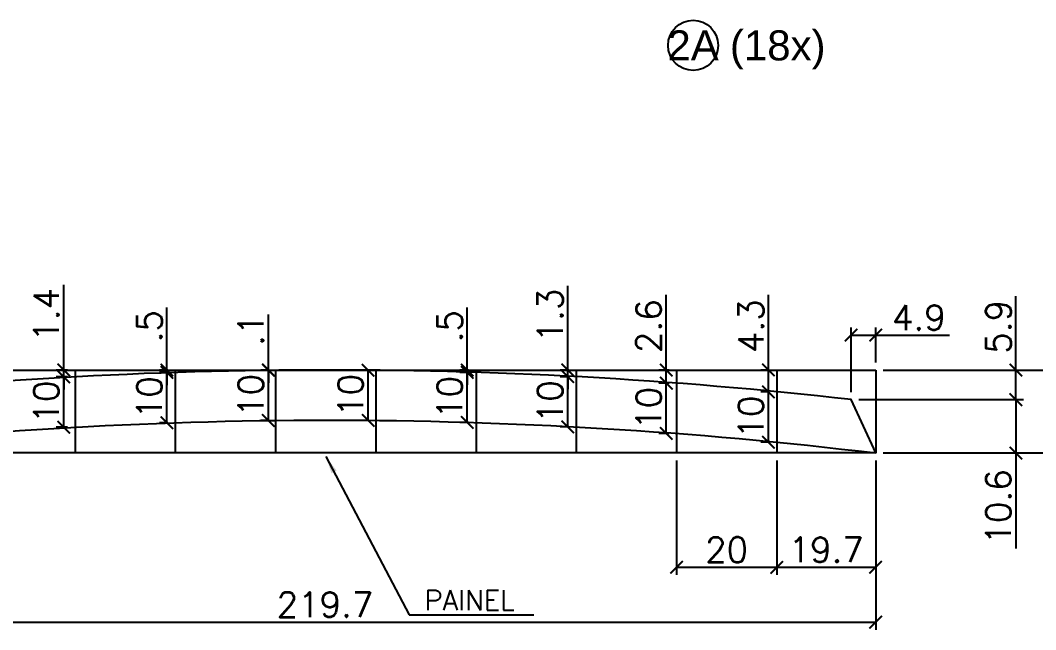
# Model space of a CAD drawing. Extents: x 3309 to 9563, y -2522 to 14608.
# Drawn here: x 4092.7 to 4497.9, y 7204.5 to 7447.6 of the extents above; entities that cross this region are included whole.
import ezdxf
from ezdxf.enums import TextEntityAlignment as Align

# ---------------------------------------------------------------- set-up
doc = ezdxf.new("R2010")
doc.units = 0
doc.header["$PDMODE"] = 35
doc.header["$PDSIZE"] = -10
doc.layers.add('COTA', color=241, linetype='Continuous')
doc.layers.add('Romaneio', color=10, linetype='Continuous')
doc.styles.add('ARIAL', font='arial.ttf')
doc.styles.add('COTA TECNICA', font='techl___.ttf', dxfattribs={"height": 10})
doc.styles.add('Romans', font='romans.shx')
doc.dimstyles.new('Cota Seção (2x)', dxfattribs={"dimtxt": 10, "dimasz": 5, "dimexe": 3, "dimexo": 3, "dimgap": 2, "dimtad": 3, "dimdec": 1, "dimlfac": 0.5, "dimzin": 12, "dimdsep": 46, "dimtxsty": 'Romans', "dimblk": 'ARCHTICK', "dimcen": 0, "dimclrd": 4, "dimclre": 4, "dimclrt": 1, "dimadec": 1, "dimazin": 3, "dimtfac": 1, "dimtdec": 1, "dimtmove": 0, "dimatfit": 3, "dimldrblk": 'OBLIQUE', "dimfxl": 1, "dimtolj": 1, "dimtzin": 12, "dimarcsym": 0})
doc.dimstyles.new('PAINEL', dxfattribs={"dimtxt": 10, "dimasz": 3, "dimexe": 3, "dimexo": 3, "dimgap": 3, "dimtad": 1, "dimdec": 1, "dimzin": 12, "dimdsep": 46, "dimtxsty": 'COTA TECNICA', "dimblk1": 'OBLIQUE', "dimblk2": 'OBLIQUE', "dimsah": 1, "dimcen": 0.9, "dimclrd": 4, "dimclre": 4, "dimclrt": 240, "dimadec": 1, "dimazin": 3, "dimtfac": 1, "dimtdec": 1, "dimtmove": 0, "dimatfit": 3, "dimfxl": 1, "dimtolj": 1, "dimtzin": 12, "dimarcsym": 0})

# ---------------------------------------------------------------- blocks, each defined once
blk = doc.blocks.new('_ArchTick')
at = {"color": 0, "linetype": 'ByBlock', "const_width": 0.15}
blk.add_lwpolyline([(-0.5, -0.5), (0.5, 0.5)], dxfattribs=at)
blk = doc.blocks.new('*D2909')
at = {"layer": 'COTA', "color": 4, "lineweight": -2, "transparency": 16777216}
for p, q in [((3994.55, 7272), (3994.55, 7204.52)), ((4434.02, 7272), (4434.02, 7204.52)), ((3994.55, 7207.52), (4434.02, 7207.52))]:
    blk.add_line(p, q, dxfattribs=at)
at = {"layer": 'Defpoints', "color": 0, "transparency": 16777216}
for p in [(3994.55, 7275), (4434.02, 7275), (4434.02, 7207.52)]:
    blk.add_point(p, dxfattribs=at)
at = {"layer": 'COTA', "color": 4, "lineweight": -2, "transparency": 16777216, "xscale": 5, "yscale": 5, "zscale": 5, "rotation": 180}
blk.add_blockref('_ArchTick', (3994.55, 7207.52), dxfattribs=at)
at = {"layer": 'COTA', "color": 4, "lineweight": -2, "transparency": 16777216, "xscale": 5, "yscale": 5, "zscale": 5}
blk.add_blockref('_ArchTick', (4434.02, 7207.52), dxfattribs=at)
at = {"layer": 'COTA', "color": 1, "transparency": 16777216, "insert": (4214.28, 7214.52), "char_height": 10, "attachment_point": 5, "style": 'Romans'}
blk.add_mtext('\\A1;219.7', dxfattribs=at)
blk = doc.blocks.new('_Oblique')
at = {"color": 0, "linetype": 'ByBlock', "lineweight": -2}
blk.add_line((-0.5, -0.5), (0.5, 0.5), dxfattribs=at)
blk = doc.blocks.new('*D2915')
at = {"layer": 'COTA', "color": 4, "lineweight": -2, "transparency": 16777216}
for p, q in [((4354.55, 7272), (4354.55, 7226.4)), ((4394.55, 7272), (4394.55, 7226.4)), ((4354.55, 7229.4), (4394.55, 7229.4))]:
    blk.add_line(p, q, dxfattribs=at)
at = {"layer": 'Defpoints', "color": 0, "transparency": 16777216}
for p in [(4354.55, 7275), (4394.55, 7275), (4394.55, 7229.4)]:
    blk.add_point(p, dxfattribs=at)
at = {"layer": 'COTA', "color": 4, "lineweight": -2, "transparency": 16777216, "xscale": 5, "yscale": 5, "zscale": 5, "rotation": 180}
blk.add_blockref('_ArchTick', (4354.55, 7229.4), dxfattribs=at)
at = {"layer": 'COTA', "color": 4, "lineweight": -2, "transparency": 16777216, "xscale": 5, "yscale": 5, "zscale": 5}
blk.add_blockref('_ArchTick', (4394.55, 7229.4), dxfattribs=at)
at = {"layer": 'COTA', "color": 1, "transparency": 16777216, "insert": (4374.55, 7236.4), "char_height": 10, "attachment_point": 5, "style": 'Romans'}
blk.add_mtext('\\A1;20', dxfattribs=at)
blk = doc.blocks.new('*D2916')
at = {"layer": 'COTA', "color": 4, "lineweight": -2, "transparency": 16777216}
for p, q in [((4394.55, 7272), (4394.55, 7226.4)), ((4434.02, 7272), (4434.02, 7226.4)), ((4394.55, 7229.4), (4434.02, 7229.4))]:
    blk.add_line(p, q, dxfattribs=at)
at = {"layer": 'Defpoints', "color": 0, "transparency": 16777216}
for p in [(4394.55, 7275), (4434.02, 7275), (4434.02, 7229.4)]:
    blk.add_point(p, dxfattribs=at)
at = {"layer": 'COTA', "color": 4, "lineweight": -2, "transparency": 16777216, "xscale": 5, "yscale": 5, "zscale": 5, "rotation": 180}
blk.add_blockref('_ArchTick', (4394.55, 7229.4), dxfattribs=at)
at = {"layer": 'COTA', "color": 4, "lineweight": -2, "transparency": 16777216, "xscale": 5, "yscale": 5, "zscale": 5}
blk.add_blockref('_ArchTick', (4434.02, 7229.4), dxfattribs=at)
at = {"layer": 'COTA', "color": 1, "transparency": 16777216, "insert": (4414.28, 7236.4), "char_height": 10, "attachment_point": 5, "style": 'Romans'}
blk.add_mtext('\\A1;19.7', dxfattribs=at)
blk = doc.blocks.new('*D2917')
at = {"layer": 'COTA', "color": 4, "lineweight": -2, "transparency": 16777216}
for p, q in [((4424.24, 7299.28), (4424.24, 7325.03)), ((4424.24, 7322.03), (4434.02, 7322.03)), ((4434.02, 7311.09), (4434.02, 7325.03)), ((4434.02, 7322.03), (4463.5, 7322.03))]:
    blk.add_line(p, q, dxfattribs=at)
at = {"layer": 'Defpoints', "color": 0, "transparency": 16777216}
for p in [(4434.02, 7322.03), (4434.02, 7308.09), (4424.24, 7296.28)]:
    blk.add_point(p, dxfattribs=at)
at = {"layer": 'COTA', "color": 4, "lineweight": -2, "transparency": 16777216, "xscale": 5, "yscale": 5, "zscale": 5, "rotation": 180}
blk.add_blockref('_ArchTick', (4424.24, 7322.03), dxfattribs=at)
at = {"layer": 'COTA', "color": 4, "lineweight": -2, "transparency": 16777216, "xscale": 5, "yscale": 5, "zscale": 5}
blk.add_blockref('_ArchTick', (4434.02, 7322.03), dxfattribs=at)
at = {"layer": 'COTA', "color": 1, "transparency": 16777216, "insert": (4451.26, 7329.03), "char_height": 10, "attachment_point": 5, "style": 'Romans'}
blk.add_mtext('\\A1;4.9', dxfattribs=at)
blk = doc.blocks.new('*D2918')
at = {"layer": 'COTA', "color": 4, "lineweight": -2, "transparency": 16777216}
for p, q in [((4427.24, 7296.28), (4492.97, 7296.28)), ((4489.97, 7296.28), (4489.97, 7275)), ((4437.02, 7275), (4492.97, 7275)), ((4489.97, 7275), (4489.97, 7236.95))]:
    blk.add_line(p, q, dxfattribs=at)
at = {"layer": 'Defpoints', "color": 0, "transparency": 16777216}
for p in [(4424.24, 7296.28), (4434.02, 7275), (4489.97, 7275)]:
    blk.add_point(p, dxfattribs=at)
at = {"layer": 'COTA', "color": 4, "lineweight": -2, "transparency": 16777216, "xscale": 5, "yscale": 5, "zscale": 5}
for p, rotation in [((4489.97, 7296.28), 90), ((4489.97, 7275), 270)]:
    blk.add_blockref('_ArchTick', p, dxfattribs=dict(at, rotation=rotation))
at = {"layer": 'COTA', "color": 1, "transparency": 16777216, "insert": (4482.97, 7253.47), "char_height": 10, "attachment_point": 5, "rotation": 90, "style": 'Romans'}
blk.add_mtext('\\A1;10.6', dxfattribs=at)
blk = doc.blocks.new('*D2919')
at = {"layer": 'COTA', "color": 4, "lineweight": -2, "transparency": 16777216}
for p, q in [((4489.97, 7308.09), (4489.97, 7337.57)), ((4437.02, 7308.09), (4492.97, 7308.09)), ((4489.97, 7296.28), (4489.97, 7308.09)), ((4427.24, 7296.28), (4492.97, 7296.28))]:
    blk.add_line(p, q, dxfattribs=at)
at = {"layer": 'Defpoints', "color": 0, "transparency": 16777216}
for p in [(4434.02, 7308.09), (4489.97, 7308.09), (4424.24, 7296.28)]:
    blk.add_point(p, dxfattribs=at)
at = {"layer": 'COTA', "color": 4, "lineweight": -2, "transparency": 16777216, "xscale": 5, "yscale": 5, "zscale": 5}
for p, rotation in [((4489.97, 7308.09), 90), ((4489.97, 7296.28), 270)]:
    blk.add_blockref('_ArchTick', p, dxfattribs=dict(at, rotation=rotation))
at = {"layer": 'COTA', "color": 1, "transparency": 16777216, "insert": (4482.97, 7325.33), "char_height": 10, "attachment_point": 5, "rotation": 90, "style": 'Romans'}
blk.add_mtext('\\A1;5.9', dxfattribs=at)
blk = doc.blocks.new('*D2920')
at = {"layer": 'COTA', "color": 4, "lineweight": -2, "transparency": 16777216}
for p, q in [((4437.02, 7308.09), (4524.25, 7308.09)), ((4521.25, 7308.09), (4521.25, 7275)), ((4437.02, 7275), (4524.25, 7275))]:
    blk.add_line(p, q, dxfattribs=at)
at = {"layer": 'Defpoints', "color": 0, "transparency": 16777216}
for p in [(4434.02, 7308.09), (4434.02, 7275), (4521.25, 7275)]:
    blk.add_point(p, dxfattribs=at)
at = {"layer": 'COTA', "color": 4, "lineweight": -2, "transparency": 16777216, "xscale": 5, "yscale": 5, "zscale": 5}
for p, rotation in [((4521.25, 7308.09), 90), ((4521.25, 7275), 270)]:
    blk.add_blockref('_ArchTick', p, dxfattribs=dict(at, rotation=rotation))
at = {"layer": 'COTA', "color": 1, "transparency": 16777216, "insert": (4514.25, 7291.54), "char_height": 10, "attachment_point": 5, "rotation": 90, "style": 'Romans'}
blk.add_mtext('\\A1;16.5', dxfattribs=at)
blk = doc.blocks.new('*D2925')
at = {"layer": 'COTA', "color": 4, "lineweight": -2, "transparency": 16777216}
for p, q in [((4111.55, 7305.34), (4107.04, 7305.34)), ((4110.04, 7285.31), (4110.04, 7305.34)), ((4111.55, 7285.31), (4107.04, 7285.31))]:
    blk.add_line(p, q, dxfattribs=at)
at = {"layer": 'Defpoints', "color": 0, "transparency": 16777216}
for p in [(4110.04, 7305.34), (4114.55, 7305.34), (4114.55, 7285.31)]:
    blk.add_point(p, dxfattribs=at)
at = {"layer": 'COTA', "color": 4, "lineweight": -2, "transparency": 16777216, "xscale": 5, "yscale": 5, "zscale": 5}
for p, rotation in [((4110.04, 7305.34), 90), ((4110.04, 7285.31), 270)]:
    blk.add_blockref('_ArchTick', p, dxfattribs=dict(at, rotation=rotation))
at = {"layer": 'COTA', "color": 1, "transparency": 16777216, "insert": (4103.04, 7295.33), "char_height": 10, "attachment_point": 5, "rotation": 90, "style": 'Romans'}
blk.add_mtext('\\A1;10', dxfattribs=at)
blk = doc.blocks.new('*D2926')
at = {"layer": 'COTA', "color": 4, "lineweight": -2, "transparency": 16777216}
for p, q in [((4110.04, 7308.09), (4110.04, 7342.09)), ((4111.55, 7308.09), (4107.04, 7308.09)), ((4110.04, 7305.34), (4110.04, 7308.09)), ((4111.55, 7305.34), (4107.04, 7305.34)), ((4110.04, 7305.34), (4110.04, 7300.34))]:
    blk.add_line(p, q, dxfattribs=at)
at = {"layer": 'Defpoints', "color": 0, "transparency": 16777216}
for p in [(4110.04, 7308.09), (4114.55, 7308.09), (4114.55, 7305.34)]:
    blk.add_point(p, dxfattribs=at)
at = {"layer": 'COTA', "color": 4, "lineweight": -2, "transparency": 16777216, "xscale": 5, "yscale": 5, "zscale": 5}
for p, rotation in [((4110.04, 7308.09), 270), ((4110.04, 7305.34), 90)]:
    blk.add_blockref('_ArchTick', p, dxfattribs=dict(at, rotation=rotation))
at = {"layer": 'COTA', "color": 1, "transparency": 16777216, "insert": (4103.04, 7330.09), "char_height": 10, "attachment_point": 5, "rotation": 90, "style": 'Romans'}
blk.add_mtext('\\A1;1.4', dxfattribs=at)
blk = doc.blocks.new('*D2927')
at = {"layer": 'COTA', "color": 4, "lineweight": -2, "transparency": 16777216}
for p, q in [((4151.55, 7307.1), (4148.19, 7307.1)), ((4151.19, 7287.08), (4151.19, 7307.1)), ((4151.55, 7287.08), (4148.19, 7287.08))]:
    blk.add_line(p, q, dxfattribs=at)
at = {"layer": 'Defpoints', "color": 0, "transparency": 16777216}
for p in [(4151.19, 7307.1), (4154.55, 7307.1), (4154.55, 7287.08)]:
    blk.add_point(p, dxfattribs=at)
at = {"layer": 'COTA', "color": 4, "lineweight": -2, "transparency": 16777216, "xscale": 5, "yscale": 5, "zscale": 5}
for p, rotation in [((4151.19, 7307.1), 90), ((4151.19, 7287.08), 270)]:
    blk.add_blockref('_ArchTick', p, dxfattribs=dict(at, rotation=rotation))
at = {"layer": 'COTA', "color": 1, "transparency": 16777216, "insert": (4144.19, 7297.09), "char_height": 10, "attachment_point": 5, "rotation": 90, "style": 'Romans'}
blk.add_mtext('\\A1;10', dxfattribs=at)
blk = doc.blocks.new('*D2928')
at = {"layer": 'COTA', "color": 4, "lineweight": -2, "transparency": 16777216}
for p, q in [((4151.19, 7308.09), (4151.19, 7333.04)), ((4151.55, 7308.09), (4148.19, 7308.09)), ((4151.55, 7307.1), (4148.19, 7307.1)), ((4151.19, 7307.1), (4151.19, 7308.09)), ((4151.19, 7307.1), (4151.19, 7302.1))]:
    blk.add_line(p, q, dxfattribs=at)
at = {"layer": 'Defpoints', "color": 0, "transparency": 16777216}
for p in [(4151.19, 7308.09), (4154.55, 7308.09), (4154.55, 7307.1)]:
    blk.add_point(p, dxfattribs=at)
at = {"layer": 'COTA', "color": 4, "lineweight": -2, "transparency": 16777216, "xscale": 5, "yscale": 5, "zscale": 5}
for p, rotation in [((4151.19, 7308.09), 270), ((4151.19, 7307.1), 90)]:
    blk.add_blockref('_ArchTick', p, dxfattribs=dict(at, rotation=rotation))
at = {"layer": 'COTA', "color": 1, "transparency": 16777216, "insert": (4144.19, 7325.57), "char_height": 10, "attachment_point": 5, "rotation": 90, "style": 'Romans'}
blk.add_mtext('\\A1;.5', dxfattribs=at)
blk = doc.blocks.new('*D2929')
at = {"layer": 'COTA', "color": 4, "lineweight": -2, "transparency": 16777216}
for p, q in [((4191.55, 7307.98), (4188.68, 7307.98)), ((4191.68, 7287.98), (4191.68, 7307.98)), ((4191.55, 7287.98), (4188.68, 7287.98))]:
    blk.add_line(p, q, dxfattribs=at)
at = {"layer": 'Defpoints', "color": 0, "transparency": 16777216}
for p in [(4191.68, 7307.98), (4194.55, 7307.98), (4194.55, 7287.98)]:
    blk.add_point(p, dxfattribs=at)
at = {"layer": 'COTA', "color": 4, "lineweight": -2, "transparency": 16777216, "xscale": 5, "yscale": 5, "zscale": 5}
for p, rotation in [((4191.68, 7307.98), 90), ((4191.68, 7287.98), 270)]:
    blk.add_blockref('_ArchTick', p, dxfattribs=dict(at, rotation=rotation))
at = {"layer": 'COTA', "color": 1, "transparency": 16777216, "insert": (4184.68, 7297.98), "char_height": 10, "attachment_point": 5, "rotation": 90, "style": 'Romans'}
blk.add_mtext('\\A1;10', dxfattribs=at)
blk = doc.blocks.new('*D2930')
at = {"layer": 'COTA', "color": 4, "lineweight": -2, "transparency": 16777216}
for p, q in [((4191.68, 7308.09), (4191.68, 7330.18)), ((4191.55, 7308.09), (4188.68, 7308.09)), ((4191.55, 7307.98), (4188.68, 7307.98)), ((4191.68, 7307.98), (4191.68, 7308.09)), ((4191.68, 7307.98), (4191.68, 7302.98))]:
    blk.add_line(p, q, dxfattribs=at)
at = {"layer": 'Defpoints', "color": 0, "transparency": 16777216}
for p in [(4191.68, 7308.09), (4194.55, 7308.09), (4194.55, 7307.98)]:
    blk.add_point(p, dxfattribs=at)
at = {"layer": 'COTA', "color": 4, "lineweight": -2, "transparency": 16777216, "xscale": 5, "yscale": 5, "zscale": 5}
for p, rotation in [((4191.68, 7308.09), 270), ((4191.68, 7307.98), 90)]:
    blk.add_blockref('_ArchTick', p, dxfattribs=dict(at, rotation=rotation))
at = {"layer": 'COTA', "color": 1, "transparency": 16777216, "insert": (4184.68, 7324.14), "char_height": 10, "attachment_point": 5, "rotation": 90, "style": 'Romans'}
blk.add_mtext('\\A1;.1', dxfattribs=at)
blk = doc.blocks.new('*D2931')
at = {"layer": 'COTA', "color": 4, "lineweight": -2, "transparency": 16777216}
for p, q in [((4231.55, 7308), (4228.5, 7308)), ((4231.5, 7288), (4231.5, 7308)), ((4231.55, 7288), (4228.5, 7288))]:
    blk.add_line(p, q, dxfattribs=at)
at = {"layer": 'Defpoints', "color": 0, "transparency": 16777216}
for p in [(4231.5, 7308), (4234.55, 7308), (4234.55, 7288)]:
    blk.add_point(p, dxfattribs=at)
at = {"layer": 'COTA', "color": 4, "lineweight": -2, "transparency": 16777216, "xscale": 5, "yscale": 5, "zscale": 5}
for p, rotation in [((4231.5, 7308), 90), ((4231.5, 7288), 270)]:
    blk.add_blockref('_ArchTick', p, dxfattribs=dict(at, rotation=rotation))
at = {"layer": 'COTA', "color": 1, "transparency": 16777216, "insert": (4224.5, 7298), "char_height": 10, "attachment_point": 5, "rotation": 90, "style": 'Romans'}
blk.add_mtext('\\A1;10', dxfattribs=at)
blk = doc.blocks.new('*D2932')
at = {"layer": 'COTA', "color": 4, "lineweight": -2, "transparency": 16777216}
for p, q in [((4271.55, 7307.16), (4268.03, 7307.16)), ((4271.03, 7287.15), (4271.03, 7307.16)), ((4271.55, 7287.15), (4268.03, 7287.15))]:
    blk.add_line(p, q, dxfattribs=at)
at = {"layer": 'Defpoints', "color": 0, "transparency": 16777216}
for p in [(4271.03, 7307.16), (4274.55, 7307.16), (4274.55, 7287.15)]:
    blk.add_point(p, dxfattribs=at)
at = {"layer": 'COTA', "color": 4, "lineweight": -2, "transparency": 16777216, "xscale": 5, "yscale": 5, "zscale": 5}
for p, rotation in [((4271.03, 7307.16), 90), ((4271.03, 7287.15), 270)]:
    blk.add_blockref('_ArchTick', p, dxfattribs=dict(at, rotation=rotation))
at = {"layer": 'COTA', "color": 1, "transparency": 16777216, "insert": (4264.03, 7297.15), "char_height": 10, "attachment_point": 5, "rotation": 90, "style": 'Romans'}
blk.add_mtext('\\A1;10', dxfattribs=at)
blk = doc.blocks.new('*D2933')
at = {"layer": 'COTA', "color": 4, "lineweight": -2, "transparency": 16777216}
for p, q in [((4271.03, 7308.09), (4271.03, 7333.04)), ((4271.55, 7308.09), (4268.03, 7308.09)), ((4271.55, 7307.16), (4268.03, 7307.16)), ((4271.03, 7307.16), (4271.03, 7308.09)), ((4271.03, 7307.16), (4271.03, 7302.16))]:
    blk.add_line(p, q, dxfattribs=at)
at = {"layer": 'Defpoints', "color": 0, "transparency": 16777216}
for p in [(4271.03, 7308.09), (4274.55, 7308.09), (4274.55, 7307.16)]:
    blk.add_point(p, dxfattribs=at)
at = {"layer": 'COTA', "color": 4, "lineweight": -2, "transparency": 16777216, "xscale": 5, "yscale": 5, "zscale": 5}
for p, rotation in [((4271.03, 7308.09), 270), ((4271.03, 7307.16), 90)]:
    blk.add_blockref('_ArchTick', p, dxfattribs=dict(at, rotation=rotation))
at = {"layer": 'COTA', "color": 1, "transparency": 16777216, "insert": (4264.03, 7325.57), "char_height": 10, "attachment_point": 5, "rotation": 90, "style": 'Romans'}
blk.add_mtext('\\A1;.5', dxfattribs=at)
blk = doc.blocks.new('*D2934')
at = {"layer": 'COTA', "color": 4, "lineweight": -2, "transparency": 16777216}
for p, q in [((4311.55, 7305.44), (4308.13, 7305.44)), ((4311.13, 7285.42), (4311.13, 7305.44)), ((4311.55, 7285.42), (4308.13, 7285.42))]:
    blk.add_line(p, q, dxfattribs=at)
at = {"layer": 'Defpoints', "color": 0, "transparency": 16777216}
for p in [(4311.13, 7305.44), (4314.55, 7305.44), (4314.55, 7285.42)]:
    blk.add_point(p, dxfattribs=at)
at = {"layer": 'COTA', "color": 4, "lineweight": -2, "transparency": 16777216, "xscale": 5, "yscale": 5, "zscale": 5}
for p, rotation in [((4311.13, 7305.44), 90), ((4311.13, 7285.42), 270)]:
    blk.add_blockref('_ArchTick', p, dxfattribs=dict(at, rotation=rotation))
at = {"layer": 'COTA', "color": 1, "transparency": 16777216, "insert": (4304.13, 7295.43), "char_height": 10, "attachment_point": 5, "rotation": 90, "style": 'Romans'}
blk.add_mtext('\\A1;10', dxfattribs=at)
blk = doc.blocks.new('*D2935')
at = {"layer": 'COTA', "color": 4, "lineweight": -2, "transparency": 16777216}
for p, q in [((4311.13, 7308.09), (4311.13, 7341.61)), ((4311.55, 7308.09), (4308.13, 7308.09)), ((4311.13, 7305.44), (4311.13, 7308.09)), ((4311.55, 7305.44), (4308.13, 7305.44)), ((4311.13, 7305.44), (4311.13, 7300.44))]:
    blk.add_line(p, q, dxfattribs=at)
at = {"layer": 'Defpoints', "color": 0, "transparency": 16777216}
for p in [(4311.13, 7308.09), (4314.55, 7308.09), (4314.55, 7305.44)]:
    blk.add_point(p, dxfattribs=at)
at = {"layer": 'COTA', "color": 4, "lineweight": -2, "transparency": 16777216, "xscale": 5, "yscale": 5, "zscale": 5}
for p, rotation in [((4311.13, 7308.09), 270), ((4311.13, 7305.44), 90)]:
    blk.add_blockref('_ArchTick', p, dxfattribs=dict(at, rotation=rotation))
at = {"layer": 'COTA', "color": 1, "transparency": 16777216, "insert": (4304.13, 7329.85), "char_height": 10, "attachment_point": 5, "rotation": 90, "style": 'Romans'}
blk.add_mtext('\\A1;1.3', dxfattribs=at)
blk = doc.blocks.new('*D2936')
at = {"layer": 'COTA', "color": 4, "lineweight": -2, "transparency": 16777216}
for p, q in [((4351.55, 7302.86), (4347.48, 7302.86)), ((4350.48, 7282.81), (4350.48, 7302.86)), ((4351.55, 7282.81), (4347.48, 7282.81))]:
    blk.add_line(p, q, dxfattribs=at)
at = {"layer": 'Defpoints', "color": 0, "transparency": 16777216}
for p in [(4350.48, 7302.86), (4354.55, 7302.86), (4354.55, 7282.81)]:
    blk.add_point(p, dxfattribs=at)
at = {"layer": 'COTA', "color": 4, "lineweight": -2, "transparency": 16777216, "xscale": 5, "yscale": 5, "zscale": 5}
for p, rotation in [((4350.48, 7302.86), 90), ((4350.48, 7282.81), 270)]:
    blk.add_blockref('_ArchTick', p, dxfattribs=dict(at, rotation=rotation))
at = {"layer": 'COTA', "color": 1, "transparency": 16777216, "insert": (4343.48, 7292.83), "char_height": 10, "attachment_point": 5, "rotation": 90, "style": 'Romans'}
blk.add_mtext('\\A1;10', dxfattribs=at)
blk = doc.blocks.new('*D2937')
at = {"layer": 'COTA', "color": 4, "lineweight": -2, "transparency": 16777216}
for p, q in [((4350.48, 7308.09), (4350.48, 7338.04)), ((4351.55, 7308.09), (4347.48, 7308.09)), ((4350.48, 7302.86), (4350.48, 7308.09)), ((4351.55, 7302.86), (4347.48, 7302.86))]:
    blk.add_line(p, q, dxfattribs=at)
at = {"layer": 'Defpoints', "color": 0, "transparency": 16777216}
for p in [(4350.48, 7308.09), (4354.55, 7308.09), (4354.55, 7302.86)]:
    blk.add_point(p, dxfattribs=at)
at = {"layer": 'COTA', "color": 4, "lineweight": -2, "transparency": 16777216, "xscale": 5, "yscale": 5, "zscale": 5}
for p, rotation in [((4350.48, 7308.09), 90), ((4350.48, 7302.86), 270)]:
    blk.add_blockref('_ArchTick', p, dxfattribs=dict(at, rotation=rotation))
at = {"layer": 'COTA', "color": 1, "transparency": 16777216, "insert": (4343.48, 7325.57), "char_height": 10, "attachment_point": 5, "rotation": 90, "style": 'Romans'}
blk.add_mtext('\\A1;2.6', dxfattribs=at)
blk = doc.blocks.new('*D2938')
at = {"layer": 'COTA', "color": 4, "lineweight": -2, "transparency": 16777216}
for p, q in [((4391.55, 7299.41), (4388.22, 7299.41)), ((4391.22, 7279.31), (4391.22, 7299.41)), ((4391.55, 7279.31), (4388.22, 7279.31))]:
    blk.add_line(p, q, dxfattribs=at)
at = {"layer": 'Defpoints', "color": 0, "transparency": 16777216}
for p in [(4391.22, 7299.41), (4394.55, 7299.41), (4394.55, 7279.31)]:
    blk.add_point(p, dxfattribs=at)
at = {"layer": 'COTA', "color": 4, "lineweight": -2, "transparency": 16777216, "xscale": 5, "yscale": 5, "zscale": 5}
for p, rotation in [((4391.22, 7299.41), 90), ((4391.22, 7279.31), 270)]:
    blk.add_blockref('_ArchTick', p, dxfattribs=dict(at, rotation=rotation))
at = {"layer": 'COTA', "color": 1, "transparency": 16777216, "insert": (4384.22, 7289.36), "char_height": 10, "attachment_point": 5, "rotation": 90, "style": 'Romans'}
blk.add_mtext('\\A1;10', dxfattribs=at)
blk = doc.blocks.new('*D2939')
at = {"layer": 'COTA', "color": 4, "lineweight": -2, "transparency": 16777216}
for p, q in [((4391.22, 7308.09), (4391.22, 7338.04)), ((4391.55, 7308.09), (4388.22, 7308.09)), ((4391.22, 7299.41), (4391.22, 7308.09)), ((4391.55, 7299.41), (4388.22, 7299.41))]:
    blk.add_line(p, q, dxfattribs=at)
at = {"layer": 'Defpoints', "color": 0, "transparency": 16777216}
for p in [(4391.22, 7308.09), (4394.55, 7308.09), (4394.55, 7299.41)]:
    blk.add_point(p, dxfattribs=at)
at = {"layer": 'COTA', "color": 4, "lineweight": -2, "transparency": 16777216, "xscale": 5, "yscale": 5, "zscale": 5}
for p, rotation in [((4391.22, 7308.09), 90), ((4391.22, 7299.41), 270)]:
    blk.add_blockref('_ArchTick', p, dxfattribs=dict(at, rotation=rotation))
at = {"layer": 'COTA', "color": 1, "transparency": 16777216, "insert": (4384.22, 7325.57), "char_height": 10, "attachment_point": 5, "rotation": 90, "style": 'Romans'}
blk.add_mtext('\\A1;4.3', dxfattribs=at)

msp = doc.modelspace()

# ---------------------------------------------------------------- linework, layer by layer
at = {"linetype": 'Continuous'}
msp.add_lwpolyline([(3994.55, 7294.85), (3996.93, 7275, -0.059954), (4434.02, 7275), (4424.24, 7296.28, 0.058291)], format="xyb", close=True, dxfattribs=at)
at = {"layer": 'COTA'}
for p, q in [((3994.55, 7308.09), (4434.02, 7308.09)), ((4114.55, 7308.09), (4114.55, 7275)), ((4154.55, 7308.09), (4154.55, 7275)), ((4194.55, 7308.09), (4194.55, 7275)), ((4234.55, 7308.09), (4234.55, 7275)), ((4274.55, 7308.09), (4274.55, 7275)), ((4314.55, 7308.09), (4314.55, 7275)), ((4354.55, 7308.09), (4354.55, 7275)), ((4394.55, 7308.09), (4394.55, 7275)), ((4434.02, 7308.09), (4434.02, 7275)), ((4434.02, 7275), (3994.55, 7275))]:
    msp.add_line(p, q, dxfattribs=at)
at = {"layer": 'Romaneio', "color": 1, "linetype": 'ByBlock'}
msp.add_circle((4361.16, 7437.59), 10, dxfattribs=at)

# ---------------------------------------------------------------- texts
at = {"color": 240, "insert": (4290, 7212.25), "char_height": 8, "attachment_point": 9, "style": 'Romans'}
msp.add_mtext('\\A1;PAINEL', dxfattribs=at)
at = {"layer": 'Romaneio', "color": 255, "linetype": 'ByBlock', "style": 'ARIAL'}
for s, p in [('2A', (4361.16, 7437.59)), ('(18x)', (4394.93, 7437.59))]:
    msp.add_text(s, height=12, dxfattribs=at).set_placement(p, align=Align.MIDDLE_CENTER)

# ---------------------------------------------------------------- dimensions: what is measured, and where the dimension line sits
at = {"layer": 'COTA'}
for base, p1, p2, picture, middle in [((4110.04, 7308.09), (4114.55, 7305.34), (4114.55, 7308.09), '*D2926', (4103.04, 7330.09)), ((4311.13, 7308.09), (4314.55, 7305.44), (4314.55, 7308.09), '*D2935', (4304.13, 7329.85)), ((4350.48, 7308.09), (4354.55, 7302.86), (4354.55, 7308.09), '*D2937', (4343.48, 7325.57)), ((4391.22, 7308.09), (4394.55, 7299.41), (4394.55, 7308.09), '*D2939', (4384.22, 7325.57)), ((4489.97, 7308.09), (4424.24, 7296.28), (4434.02, 7308.09), '*D2919', (4482.97, 7325.33)), ((4151.19, 7308.09), (4154.55, 7307.1), (4154.55, 7308.09), '*D2928', (4144.19, 7325.57)), ((4191.68, 7308.09), (4194.55, 7307.98), (4194.55, 7308.09), '*D2930', (4184.68, 7324.14)), ((4271.03, 7308.09), (4274.55, 7307.16), (4274.55, 7308.09), '*D2933', (4264.03, 7325.57)), ((4151.19, 7307.1), (4154.55, 7287.08), (4154.55, 7307.1), '*D2927', (4144.19, 7297.09)), ((4191.68, 7307.98), (4194.55, 7287.98), (4194.55, 7307.98), '*D2929', (4184.68, 7297.98)), ((4231.5, 7308), (4234.55, 7288), (4234.55, 7308), '*D2931', (4224.5, 7298)), ((4271.03, 7307.16), (4274.55, 7287.15), (4274.55, 7307.16), '*D2932', (4264.03, 7297.15)), ((4521.25, 7275), (4434.02, 7308.09), (4434.02, 7275), '*D2920', (4514.25, 7291.54)), ((4110.04, 7305.34), (4114.55, 7285.31), (4114.55, 7305.34), '*D2925', (4103.04, 7295.33)), ((4311.13, 7305.44), (4314.55, 7285.42), (4314.55, 7305.44), '*D2934', (4304.13, 7295.43)), ((4350.48, 7302.86), (4354.55, 7282.81), (4354.55, 7302.86), '*D2936', (4343.48, 7292.83)), ((4391.2238, 7299.4091), (4394.5454, 7279.3136), (4394.5454, 7299.4091), '*D2938', (4384.2238, 7289.3613)), ((4489.97, 7275), (4424.24, 7296.28), (4434.02, 7275), '*D2918', (4482.97, 7253.47))]:
    dim = msp.add_linear_dim(base=base, p1=p1, p2=p2, angle=90, dimstyle='Cota Seção (2x)', dxfattribs=at)
    dim.commit()
    dim.dimension.update_dxf_attribs({"geometry": picture, "text_midpoint": middle})
for base, p1, p2, picture, middle in [((4434.02, 7322.03), (4424.24, 7296.28), (4434.02, 7308.09), '*D2917', (4451.26, 7329.03)), ((4434.02, 7207.52), (3994.55, 7275), (4434.02, 7275), '*D2909', (4214.28, 7214.52)), ((4394.55, 7229.4), (4354.55, 7275), (4394.55, 7275), '*D2915', (4374.55, 7236.4))]:
    dim = msp.add_linear_dim(base=base, p1=p1, p2=p2, dimstyle='Cota Seção (2x)', dxfattribs=at)
    dim.commit()
    dim.dimension.update_dxf_attribs({"geometry": picture, "text_midpoint": middle})
dim = msp.add_linear_dim(base=(4434.02, 7229.4), p1=(4394.55, 7275), p2=(4434.02, 7275), dimstyle='Cota Seção (2x)', override={"dimtmove": 1}, dxfattribs=at)
dim.commit()
dim.dimension.update_dxf_attribs({"geometry": '*D2916', "text_midpoint": (4414.28, 7236.4)})

# ---------------------------------------------------------------- leaders
at = {"annotation_type": 0, "has_hookline": 1, "hookline_direction": 1, "horizontal_direction": (-1, 0, 0)}
msp.add_leader([(4214.6, 7273.66), (4247.9, 7210.39), (4293.59, 7210.39)], dimstyle='PAINEL', override={"dimasz": 7}, dxfattribs=at)

doc.saveas('drawing.dxf')
